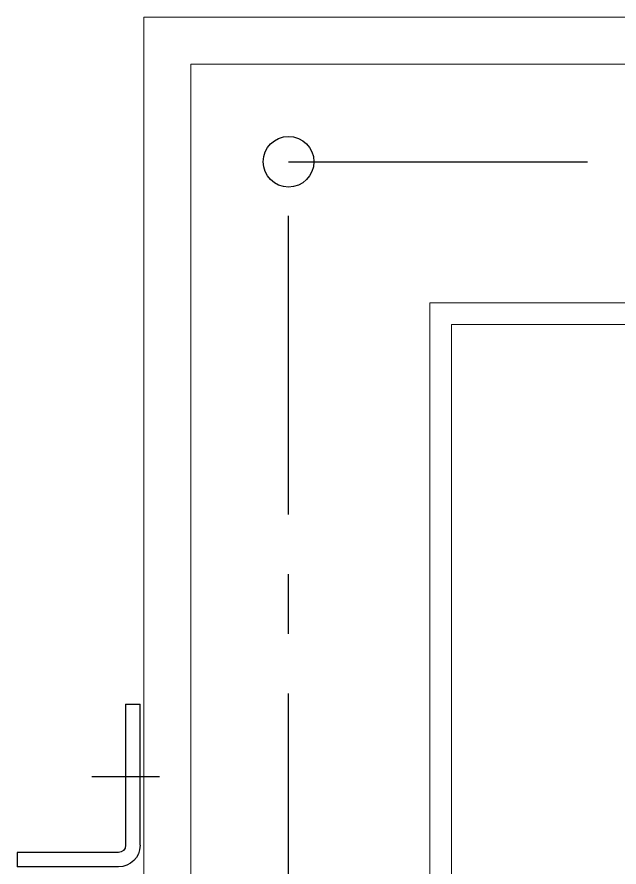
# Model space of a CAD drawing. Header units: millimetres. Extents: x 35720 to 50764, y -47170 to -36532.
# Drawn here: x 37547.9 to 37714.2, y -42001.6 to -41766.6 of the extents above; entities that cross this region are included whole.
import ezdxf

# ---------------------------------------------------------------- set-up
doc = ezdxf.new("R2010")
doc.units = ezdxf.units.MM
doc.header["$LTSCALE"] = 13
doc.linetypes.add('CENTER', pattern=[50.8, 31.75, -6.35, 6.35, -6.35])
doc.layers.get('0').update_dxf_attribs({"color": 1, "linetype": 'CENTER'})
doc.layers.add('3中心线层', color=1, linetype='CENTER')
doc.layers.add('DIM', color=4, linetype='Continuous')
doc.layers.add('INTE_DIM', color=3, linetype='Continuous', lineweight=13)

# ---------------------------------------------------------------- blocks, each defined once
blk = doc.blocks.new('30343043456320.')
at = {"color": 0}
blk.add_circle((57671.47, -35136.5), 7, dxfattribs=at)
at = {"layer": '3中心线层', "ltscale": 0.2}
blk.add_lwpolyline([(55531.47, -34246.5), (57671.47, -34246.5), (57671.47, -35136.5), (55531.47, -35136.5)], close=True, dxfattribs=at)
at = {"layer": 'INTE_DIM', "color": 7}
for points in [[(55491.47, -34206.5), (57711.47, -34206.5), (57711.47, -35176.5), (55491.47, -35176.5)], [(55570.47, -34285.5), (57632.47, -34285.5), (57632.47, -35097.5), (55570.47, -35097.5)], [(55576.47, -34291.5), (57626.47, -34291.5), (57626.47, -35091.5), (55576.47, -35091.5)]]:
    blk.add_lwpolyline(points, close=True, dxfattribs=at)
at = {"layer": 'INTE_DIM', "color": 3}
blk.add_lwpolyline([(55504.47, -34219.5), (57698.47, -34219.5), (57698.47, -35163.5), (55504.47, -35163.5)], close=True, dxfattribs=at)
blk = doc.blocks.new('WEFWEFD')
at = {"color": 7, "linetype": 'Continuous'}
for p, q in [((531, 0), (570, 0)), ((570, -4), (570, 0)), ((570, -4), (531, -4)), ((525, -6), (525, -34)), ((529, -6), (529, -34))]:
    blk.add_line(p, q, dxfattribs=at)
for radius in [6, 2]:
    blk.add_arc((531, -6), radius, 90, 180, dxfattribs=at)
at = {"layer": '3中心线层', "ltscale": 38.869873}
blk.add_line((550, -13.37), (550, 5.37), dxfattribs=at)
at = {"layer": '3中心线层', "color": 0, "ltscale": 38.869873}
blk.add_line((529, -34), (525, -34), dxfattribs=at)

msp = doc.modelspace()

# ---------------------------------------------------------------- block references
at = {"layer": '3中心线层', "xscale": -1, "rotation": 270}
msp.add_blockref('WEFWEFD', (37581.93, -42526.566), dxfattribs=at)
at = {"layer": 'DIM', "color": 2, "rotation": 180}
msp.add_blockref('30343043456320.', (95294.403, -76943.068), dxfattribs=at)

doc.saveas('drawing.dxf')
